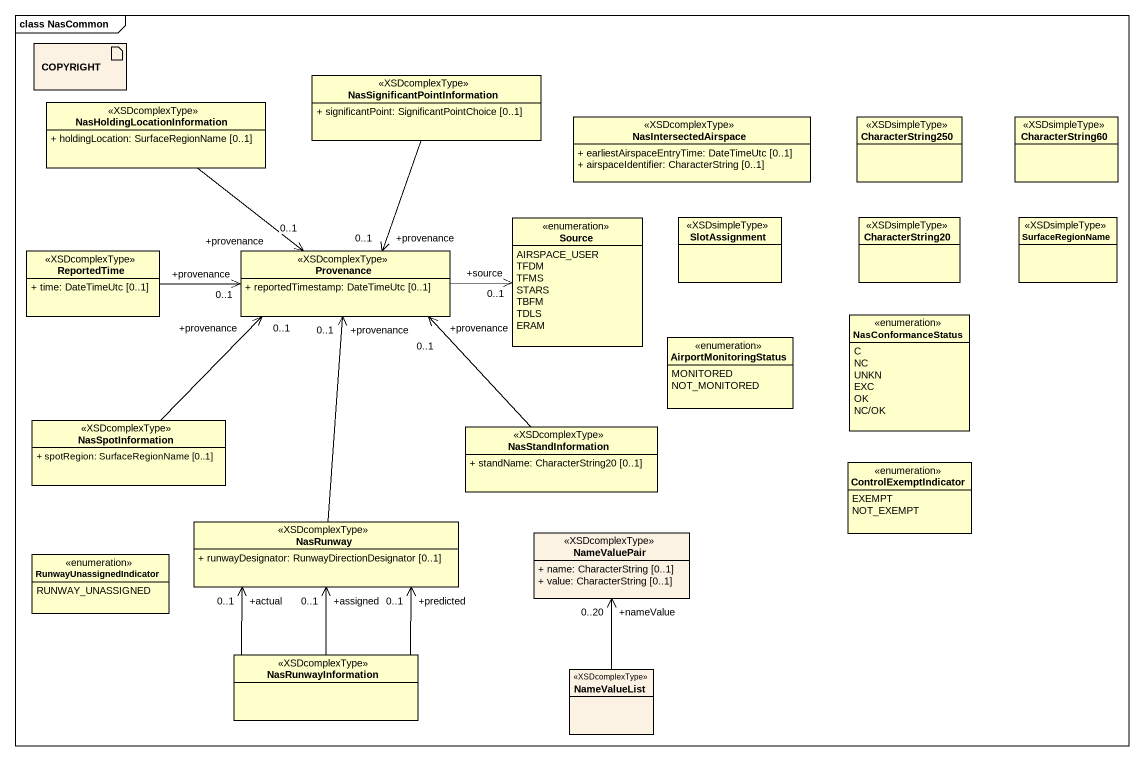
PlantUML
@startuml
mainframe class NasCommon
allowmixing
hide circle
hide empty members
skinparam classAttributeIconSize 0
artifact COPYRIGHT #FCF2E3
class "NasSignificantPointInformation" as NasSignificantPointInformati <<XSDcomplexType>> {
  + significantPoint: SignificantPointChoice [0..1]
}
class "NasHoldingLocationInformation" as NasHoldingLocationInformatio <<XSDcomplexType>> {
  + holdingLocation: SurfaceRegionName [0..1]
}
class NasIntersectedAirspace <<XSDcomplexType>> {
  + earliestAirspaceEntryTime: DateTimeUtc [0..1]
  + airspaceIdentifier: CharacterString [0..1]
}
class CharacterString250 <<XSDsimpleType>>
class CharacterString60 <<XSDsimpleType>>
enum Source {
  AIRSPACE_USER
  TFDM
  TFMS
  STARS
  TBFM
  TDLS
  ERAM
}
class SlotAssignment <<XSDsimpleType>>
class CharacterString20 <<XSDsimpleType>>
class SurfaceRegionName <<XSDsimpleType>>
class ReportedTime <<XSDcomplexType>> {
  + time: DateTimeUtc [0..1]
}
class Provenance <<XSDcomplexType>> {
  + reportedTimestamp: DateTimeUtc [0..1]
}
enum AirportMonitoringStatus {
  MONITORED
  NOT_MONITORED
}
enum NasConformanceStatus {
  C
  NC
  UNKN
  EXC
  OK
  NC/OK
}
class NasSpotInformation <<XSDcomplexType>> {
  + spotRegion: SurfaceRegionName [0..1]
}
class NasStandInformation <<XSDcomplexType>> {
  + standName: CharacterString20 [0..1]
}
enum ControlExemptIndicator {
  EXEMPT
  NOT_EXEMPT
}
enum RunwayUnassignedIndicator {
  RUNWAY_UNASSIGNED
}
class NasRunway <<XSDcomplexType>> {
  + runwayDesignator: RunwayDirectionDesignator [0..1]
}
class NameValuePair <<XSDcomplexType>> #FCF2E3 {
  + name: CharacterString [0..1]
  + value: CharacterString [0..1]
}
class NasRunwayInformation <<XSDcomplexType>>
class NameValueList <<XSDcomplexType>> #FCF2E3
NasSignificantPointInformati --> "+provenance\n0..1" Provenance
NasHoldingLocationInformatio --> "+provenance\n0..1" Provenance
ReportedTime -right-> "+provenance\n0..1" Provenance
Provenance -right-> "+source\n0..1" Source
NasSpotInformation -up-> "+provenance\n0..1" Provenance
NasStandInformation -up-> "+provenance\n0..1" Provenance
NasRunway -up-> "+provenance\n0..1" Provenance
NasRunwayInformation -up-> "+predicted\n0..1" NasRunway
NasRunwayInformation -up-> "+assigned\n0..1" NasRunway
NasRunwayInformation -up-> "+actual\n0..1" NasRunway
NameValueList -up-> "+nameValue\n0..20" NameValuePair
@enduml
